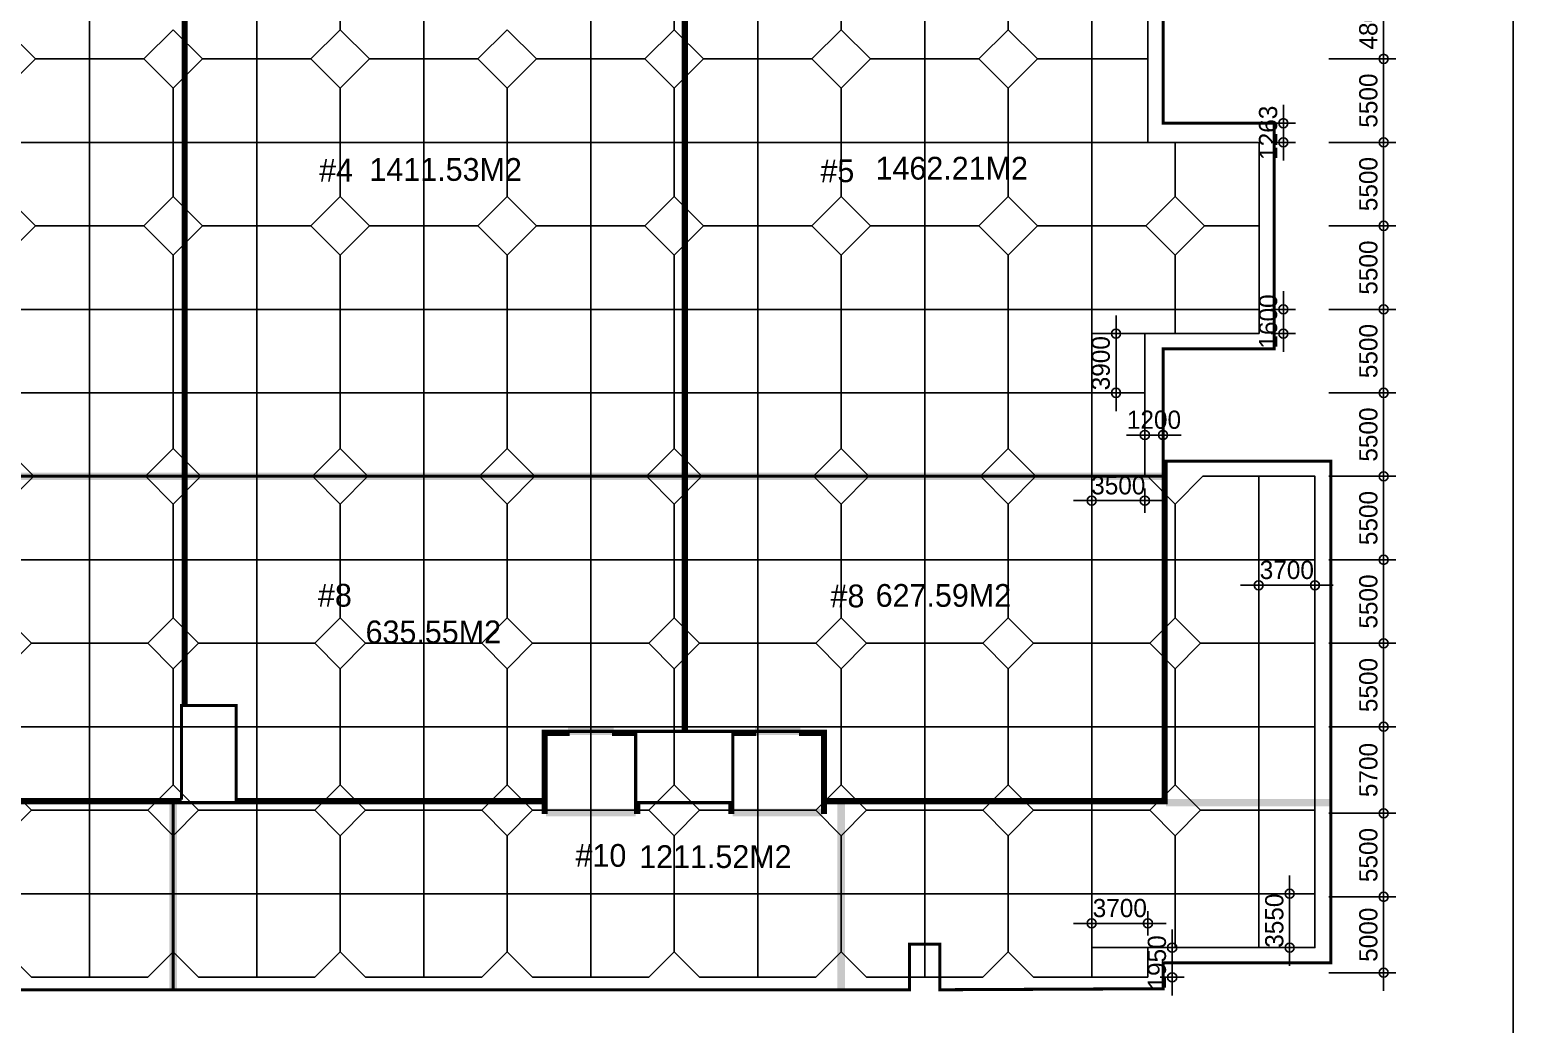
# Model space of a CAD drawing. Header units: millimetres. Extents: x -224470 to 893780, y -1288009 to 197746.
# Drawn here: x 194279 to 292000, y 80288 to 145815 of the extents above; entities that cross this region are included whole.
import ezdxf

# ---------------------------------------------------------------- set-up
doc = ezdxf.new("R2010")
doc.units = ezdxf.units.MM
doc.header["$LTSCALE"] = 1000
doc.header["$MEASUREMENT"] = 0
doc.header["$PDSIZE"] = -10
doc.layers.get('0').update_dxf_attribs({"linetype": 'CONTINUOUS'})
doc.layers.get('Defpoints').update_dxf_attribs({"color": 171, "linetype": 'CONTINUOUS'})
doc.layers.add('NDIM', color=7, linetype='CONTINUOUS')
doc.layers.add('SAW-CUT', color=6, linetype='CONTINUOUS')
doc.styles.add('CGS', font='cgse', dxfattribs={"bigfont": 'cgs'})
doc.styles.add('나눔바른고딕', font='')
doc.styles.get('나눔바른고딕').set_extended_font_data('나눔바른고딕')
doc.dimstyles.new('NDIM 1200', dxfattribs={"dimscale": 500, "dimtxt": 3, "dimasz": 1, "dimexe": 2, "dimexo": 2, "dimgap": 1, "dimtad": 1, "dimdec": 0, "dimdsep": 46, "dimtxsty": 'CGS', "dimblk": 'DOT0', "dimcen": 1, "dimdle": 8, "dimclrd": 2, "dimclre": 2, "dimclrt": 2, "dimadec": 0, "dimazin": 0, "dimtfac": 1, "dimtdec": 0, "dimtix": 1, "dimtmove": 2, "dimatfit": 3, "dimldrblk": 'DOT0', "dimfxl": 1, "dimtolj": 1, "dimtzin": 0, "dimlwd": -1, "dimlwe": -1, "dimarcsym": 0})

# ---------------------------------------------------------------- blocks, each defined once
blk = doc.blocks.new('DOT0')
blk.add_line((-3, 0), (3, 0))
at = {"color": 6}
blk.add_circle((0, 0), 0.75, dxfattribs=at)
blk = doc.blocks.new('*D6')
at = {"layer": 'Defpoints', "color": 0, "ltscale": 0.4, "transparency": 16777216}
for p in [(275255.0967994689, 127390.5286678083), (276855.0967994711, 127390.5286678083), (275255.0967994686, 125790.5286677984)]:
    blk.add_point(p, dxfattribs=at)
at = {"layer": 'NDIM', "ltscale": 0.4, "transparency": 16777216}
for p, q in [((276855.0967994711, 127790.5286678083), (276855.0967994711, 128190.5286678083)), ((276055.0967994689, 127390.5286678083), (277655.0967994711, 127390.5286678083)), ((276855.0967994711, 125790.5286677984), (276855.0967994711, 127390.5286678083)), ((276055.0967994686, 125790.5286677984), (277655.0967994711, 125790.5286677984)), ((276855.0967994711, 125390.5286677984), (276855.0967994711, 124990.5286677984))]:
    blk.add_line(p, q, dxfattribs=at)
at = {"layer": 'NDIM', "ltscale": 0.4, "transparency": 16777216, "xscale": 400, "yscale": 400, "zscale": 400}
for p, rotation in [((276855.0967994711, 127390.5286678083), 270), ((276855.0967994711, 125790.5286677984), 90)]:
    blk.add_blockref('DOT0', p, dxfattribs=dict(at, rotation=rotation))
at = {"layer": 'NDIM', "ltscale": 0.4, "transparency": 16777216, "insert": (275855.0967994711, 126590.5286678033), "char_height": 1200, "attachment_point": 5, "rotation": 90, "style": 'CGS'}
blk.add_mtext('\\A1;1600', dxfattribs=at)
blk = doc.blocks.new('*D7')
at = {"layer": 'Defpoints', "color": 0, "ltscale": 0.4, "transparency": 16777216}
for p in [(264230.0967994683, 125790.5286677984), (265830.0967994706, 125790.5286677984), (264230.096799468, 121890.5286678078)]:
    blk.add_point(p, dxfattribs=at)
at = {"layer": 'NDIM', "ltscale": 0.4, "transparency": 16777216}
for p, q in [((265830.0967994706, 126190.5286677984), (265830.0967994706, 126590.5286677984)), ((265030.0967994683, 125790.5286677984), (266630.0967994706, 125790.5286677984)), ((265830.0967994706, 121890.5286678078), (265830.0967994706, 125790.5286677984)), ((265030.096799468, 121890.5286678078), (266630.0967994706, 121890.5286678078)), ((265830.0967994706, 121490.5286678078), (265830.0967994706, 121090.5286678078))]:
    blk.add_line(p, q, dxfattribs=at)
at = {"layer": 'NDIM', "ltscale": 0.4, "transparency": 16777216, "xscale": 400, "yscale": 400, "zscale": 400}
for p, rotation in [((265830.0967994706, 125790.5286677984), 270), ((265830.0967994706, 121890.5286678078), 90)]:
    blk.add_blockref('DOT0', p, dxfattribs=dict(at, rotation=rotation))
at = {"layer": 'NDIM', "ltscale": 0.4, "transparency": 16777216, "insert": (264830.0967994705, 123840.528667803), "char_height": 1200, "attachment_point": 5, "rotation": 90, "style": 'CGS'}
blk.add_mtext('\\A1;3900', dxfattribs=at)
blk = doc.blocks.new('*D8')
at = {"layer": 'Defpoints', "color": 0, "ltscale": 0.4, "transparency": 16777216}
for p in [(275230.0967994659, 110815.5286678102), (278930.0967994663, 110815.52866781), (278930.0967994663, 109215.5286678103)]:
    blk.add_point(p, dxfattribs=at)
at = {"layer": 'NDIM', "ltscale": 0.4, "transparency": 16777216}
for p, q in [((275230.0967994659, 110015.5286678102), (275230.0967994659, 108415.5286678103)), ((278930.0967994663, 110015.52866781), (278930.0967994663, 108415.5286678103)), ((274830.0967994659, 109215.5286678103), (274430.0967994659, 109215.5286678103)), ((275230.0967994659, 109215.5286678103), (278930.0967994663, 109215.5286678103)), ((279330.0967994663, 109215.5286678103), (279730.0967994663, 109215.5286678103))]:
    blk.add_line(p, q, dxfattribs=at)
at = {"layer": 'NDIM', "ltscale": 0.4, "transparency": 16777216, "xscale": 400, "yscale": 400, "zscale": 400}
blk.add_blockref('DOT0', (275230.0967994659, 109215.5286678103), dxfattribs=at)
at = {"layer": 'NDIM', "ltscale": 0.4, "transparency": 16777216, "xscale": 400, "yscale": 400, "zscale": 400, "rotation": 180}
blk.add_blockref('DOT0', (278930.0967994663, 109215.5286678103), dxfattribs=at)
at = {"layer": 'NDIM', "ltscale": 0.4, "transparency": 16777216, "insert": (277080.0967994661, 110215.5286678103), "char_height": 1200, "attachment_point": 5, "style": 'CGS'}
blk.add_mtext('\\A1;3700', dxfattribs=at)
blk = doc.blocks.new('*D9')
at = {"layer": 'Defpoints', "color": 0, "ltscale": 0.4, "transparency": 16777216}
for p in [(275662.3771677192, 88890.5286677996), (275662.3771677193, 85340.52866779841), (277262.3771677216, 85340.52866779841)]:
    blk.add_point(p, dxfattribs=at)
at = {"layer": 'NDIM', "ltscale": 0.4, "transparency": 16777216}
for p, q in [((277262.3771677216, 89290.5286677996), (277262.3771677216, 89690.5286677996)), ((276462.3771677192, 88890.5286677996), (278062.3771677216, 88890.5286677996)), ((277262.3771677216, 88890.5286677996), (277262.3771677216, 85340.52866779841)), ((276462.3771677193, 85340.52866779841), (278062.3771677216, 85340.52866779841)), ((277262.3771677216, 84940.52866779841), (277262.3771677216, 84540.52866779841))]:
    blk.add_line(p, q, dxfattribs=at)
at = {"layer": 'NDIM', "ltscale": 0.4, "transparency": 16777216, "xscale": 400, "yscale": 400, "zscale": 400}
for p, rotation in [((277262.3771677216, 88890.5286677996), 270), ((277262.3771677216, 85340.52866779841), 90)]:
    blk.add_blockref('DOT0', p, dxfattribs=dict(at, rotation=rotation))
at = {"layer": 'NDIM', "ltscale": 0.4, "transparency": 16777216, "insert": (276262.3771677216, 87115.52866779892), "char_height": 1200, "attachment_point": 5, "rotation": 90, "style": 'CGS'}
blk.add_mtext('\\A1;3550', dxfattribs=at)
blk = doc.blocks.new('*D10')
at = {"layer": 'Defpoints', "color": 0, "ltscale": 0.4, "transparency": 16777216}
for p in [(264230.0967994658, 116390.5286677985), (267730.0967994659, 116390.5286677984), (267730.0967994659, 114790.5286677986)]:
    blk.add_point(p, dxfattribs=at)
at = {"layer": 'NDIM', "ltscale": 0.4, "transparency": 16777216}
for p, q in [((264230.0967994658, 115590.5286677985), (264230.0967994658, 113990.5286677986)), ((267730.0967994659, 115590.5286677984), (267730.0967994659, 113990.5286677986)), ((263830.0967994658, 114790.5286677986), (263430.0967994658, 114790.5286677986)), ((264230.0967994658, 114790.5286677986), (267730.0967994659, 114790.5286677986)), ((268130.0967994659, 114790.5286677986), (268530.0967994659, 114790.5286677986))]:
    blk.add_line(p, q, dxfattribs=at)
at = {"layer": 'NDIM', "ltscale": 0.4, "transparency": 16777216, "xscale": 400, "yscale": 400, "zscale": 400}
blk.add_blockref('DOT0', (264230.0967994658, 114790.5286677986), dxfattribs=at)
at = {"layer": 'NDIM', "ltscale": 0.4, "transparency": 16777216, "xscale": 400, "yscale": 400, "zscale": 400, "rotation": 180}
blk.add_blockref('DOT0', (267730.0967994659, 114790.5286677986), dxfattribs=at)
at = {"layer": 'NDIM', "ltscale": 0.4, "transparency": 16777216, "insert": (265980.0967994658, 115790.5286677986), "char_height": 1200, "attachment_point": 5, "style": 'CGS'}
blk.add_mtext('\\A1;3500', dxfattribs=at)
blk = doc.blocks.new('*D11')
at = {"layer": 'Defpoints', "color": 0, "ltscale": 0.4, "transparency": 16777216}
for p in [(267730.0967994658, 120710.2652628047), (268930.0967994663, 120710.2652628047), (268930.0967994663, 119110.2652628049)]:
    blk.add_point(p, dxfattribs=at)
at = {"layer": 'NDIM', "ltscale": 0.4, "transparency": 16777216}
for p, q in [((267730.0967994658, 119910.2652628047), (267730.0967994658, 118310.2652628049)), ((268930.0967994663, 119910.2652628047), (268930.0967994663, 118310.2652628049)), ((267330.0967994658, 119110.2652628049), (266930.0967994658, 119110.2652628049)), ((267730.0967994658, 119110.2652628049), (268930.0967994663, 119110.2652628049)), ((269330.0967994663, 119110.2652628049), (269730.0967994663, 119110.2652628049))]:
    blk.add_line(p, q, dxfattribs=at)
at = {"layer": 'NDIM', "ltscale": 0.4, "transparency": 16777216, "xscale": 400, "yscale": 400, "zscale": 400}
blk.add_blockref('DOT0', (267730.0967994658, 119110.2652628049), dxfattribs=at)
at = {"layer": 'NDIM', "ltscale": 0.4, "transparency": 16777216, "xscale": 400, "yscale": 400, "zscale": 400, "rotation": 180}
blk.add_blockref('DOT0', (268930.0967994663, 119110.2652628049), dxfattribs=at)
at = {"layer": 'NDIM', "ltscale": 0.4, "transparency": 16777216, "insert": (268330.0967994661, 120110.2652628049), "char_height": 1200, "attachment_point": 5, "style": 'CGS'}
blk.add_mtext('\\A1;1200', dxfattribs=at)
blk = doc.blocks.new('*D12')
at = {"layer": 'Defpoints', "color": 0, "ltscale": 0.4, "transparency": 16777216}
for p in [(267930.0967994664, 85340.5286677984), (267930.0967994664, 83390.52866779853), (269530.0967994687, 83390.52866779853)]:
    blk.add_point(p, dxfattribs=at)
at = {"layer": 'NDIM', "ltscale": 0.4, "transparency": 16777216}
for p, q in [((269530.0967994687, 85740.5286677984), (269530.0967994687, 86140.5286677984)), ((268730.0967994664, 85340.5286677984), (270330.0967994687, 85340.5286677984)), ((269530.0967994687, 85340.5286677984), (269530.0967994687, 83390.52866779853)), ((268730.0967994664, 83390.52866779853), (270330.0967994687, 83390.52866779853)), ((269530.0967994687, 82990.52866779853), (269530.0967994687, 82590.52866779853))]:
    blk.add_line(p, q, dxfattribs=at)
at = {"layer": 'NDIM', "ltscale": 0.4, "transparency": 16777216, "xscale": 400, "yscale": 400, "zscale": 400}
for p, rotation in [((269530.0967994687, 85340.5286677984), 270), ((269530.0967994687, 83390.52866779853), 90)]:
    blk.add_blockref('DOT0', p, dxfattribs=dict(at, rotation=rotation))
at = {"layer": 'NDIM', "ltscale": 0.4, "transparency": 16777216, "insert": (268530.0967994687, 84365.52866779837), "char_height": 1200, "attachment_point": 5, "rotation": 90, "style": 'CGS'}
blk.add_mtext('\\A1;1950', dxfattribs=at)
blk = doc.blocks.new('*D13')
at = {"layer": 'Defpoints', "color": 0, "ltscale": 0.4, "transparency": 16777216}
for p in [(267930.0967994663, 86940.52866779815), (264230.0967994663, 85340.52866779832), (267930.0967994663, 85340.52866779838)]:
    blk.add_point(p, dxfattribs=at)
at = {"layer": 'NDIM', "ltscale": 0.4, "transparency": 16777216}
for p, q in [((264230.0967994663, 86140.52866779832), (264230.0967994663, 87740.52866779815)), ((267930.0967994663, 86140.52866779838), (267930.0967994663, 87740.52866779815)), ((263830.0967994663, 86940.52866779815), (263430.0967994663, 86940.52866779815)), ((264230.0967994663, 86940.52866779815), (267930.0967994663, 86940.52866779815)), ((268330.0967994663, 86940.52866779815), (268730.0967994663, 86940.52866779815))]:
    blk.add_line(p, q, dxfattribs=at)
at = {"layer": 'NDIM', "ltscale": 0.4, "transparency": 16777216, "xscale": 400, "yscale": 400, "zscale": 400}
blk.add_blockref('DOT0', (264230.0967994663, 86940.52866779815), dxfattribs=at)
at = {"layer": 'NDIM', "ltscale": 0.4, "transparency": 16777216, "xscale": 400, "yscale": 400, "zscale": 400, "rotation": 180}
blk.add_blockref('DOT0', (267930.0967994663, 86940.52866779815), dxfattribs=at)
at = {"layer": 'NDIM', "ltscale": 0.4, "transparency": 16777216, "insert": (266080.0967994663, 87940.52866779815), "char_height": 1200, "attachment_point": 5, "style": 'CGS'}
blk.add_mtext('\\A1;3700', dxfattribs=at)
blk = doc.blocks.new('*D310')
at = {"layer": 'Defpoints', "color": 0, "ltscale": 0.4, "transparency": 16777216}
for p in [(279055.0967994665, 148690.5286677986), (283455.0967994689, 148690.5286677986), (279055.0967994664, 143890.5286677985)]:
    blk.add_point(p, dxfattribs=at)
at = {"layer": 'NDIM', "ltscale": 0.4, "transparency": 16777216}
for p, q in [((279855.0967994665, 148690.5286677986), (284255.0967994689, 148690.5286677986)), ((283455.0967994689, 144290.5286677985), (283455.0967994689, 148290.5286677986)), ((279855.0967994664, 143890.5286677985), (284255.0967994689, 143890.5286677985))]:
    blk.add_line(p, q, dxfattribs=at)
at = {"layer": 'NDIM', "ltscale": 0.4, "transparency": 16777216, "xscale": 400, "yscale": 400, "zscale": 400}
for p, rotation in [((283455.0967994689, 148690.5286677986), 90), ((283455.0967994689, 143890.5286677985), 270)]:
    blk.add_blockref('DOT0', p, dxfattribs=dict(at, rotation=rotation))
at = {"layer": 'NDIM', "ltscale": 0.4, "transparency": 16777216, "insert": (282455.0967994689, 146290.5286677984), "char_height": 1200, "attachment_point": 5, "rotation": 90, "style": 'CGS'}
blk.add_mtext('\\A1;4800', dxfattribs=at)
blk = doc.blocks.new('*D311')
at = {"layer": 'Defpoints', "color": 0, "ltscale": 0.4, "transparency": 16777216}
for p in [(279055.0967994665, 143890.5286677985), (283455.0967994689, 143890.5286677985), (279055.0967994664, 138390.5286677986)]:
    blk.add_point(p, dxfattribs=at)
at = {"layer": 'NDIM', "ltscale": 0.4, "transparency": 16777216}
for p, q in [((279855.0967994665, 143890.5286677985), (284255.0967994689, 143890.5286677985)), ((283455.0967994689, 138790.5286677986), (283455.0967994689, 143490.5286677985)), ((279855.0967994664, 138390.5286677986), (284255.0967994689, 138390.5286677986))]:
    blk.add_line(p, q, dxfattribs=at)
at = {"layer": 'NDIM', "ltscale": 0.4, "transparency": 16777216, "xscale": 400, "yscale": 400, "zscale": 400}
for p, rotation in [((283455.0967994689, 143890.5286677985), 90), ((283455.0967994689, 138390.5286677986), 270)]:
    blk.add_blockref('DOT0', p, dxfattribs=dict(at, rotation=rotation))
at = {"layer": 'NDIM', "ltscale": 0.4, "transparency": 16777216, "insert": (282455.0967994689, 141140.5286677984), "char_height": 1200, "attachment_point": 5, "rotation": 90, "style": 'CGS'}
blk.add_mtext('\\A1;5500', dxfattribs=at)
blk = doc.blocks.new('*D312')
at = {"layer": 'Defpoints', "color": 0, "ltscale": 0.4, "transparency": 16777216}
for p in [(279055.0967994665, 138390.5286677986), (283455.0967994689, 138390.5286677986), (279055.0967994664, 132890.5286677965)]:
    blk.add_point(p, dxfattribs=at)
at = {"layer": 'NDIM', "ltscale": 0.4, "transparency": 16777216}
for p, q in [((279855.0967994665, 138390.5286677986), (284255.0967994689, 138390.5286677986)), ((283455.0967994689, 133290.5286677965), (283455.0967994689, 137990.5286677986)), ((279855.0967994664, 132890.5286677965), (284255.0967994689, 132890.5286677965))]:
    blk.add_line(p, q, dxfattribs=at)
at = {"layer": 'NDIM', "ltscale": 0.4, "transparency": 16777216, "xscale": 400, "yscale": 400, "zscale": 400}
for p, rotation in [((283455.0967994689, 138390.5286677986), 90), ((283455.0967994689, 132890.5286677965), 270)]:
    blk.add_blockref('DOT0', p, dxfattribs=dict(at, rotation=rotation))
at = {"layer": 'NDIM', "ltscale": 0.4, "transparency": 16777216, "insert": (282455.0967994689, 135640.5286677974), "char_height": 1200, "attachment_point": 5, "rotation": 90, "style": 'CGS'}
blk.add_mtext('\\A1;5500', dxfattribs=at)
blk = doc.blocks.new('*D313')
at = {"layer": 'Defpoints', "color": 0, "ltscale": 0.4, "transparency": 16777216}
for p in [(279055.0967994665, 132890.5286677965), (283455.0967994689, 132890.5286677965), (279055.0967994664, 127390.5286677965)]:
    blk.add_point(p, dxfattribs=at)
at = {"layer": 'NDIM', "ltscale": 0.4, "transparency": 16777216}
for p, q in [((279855.0967994665, 132890.5286677965), (284255.0967994689, 132890.5286677965)), ((283455.0967994689, 127790.5286677965), (283455.0967994689, 132490.5286677965)), ((279855.0967994664, 127390.5286677965), (284255.0967994689, 127390.5286677965))]:
    blk.add_line(p, q, dxfattribs=at)
at = {"layer": 'NDIM', "ltscale": 0.4, "transparency": 16777216, "xscale": 400, "yscale": 400, "zscale": 400}
for p, rotation in [((283455.0967994689, 132890.5286677965), 90), ((283455.0967994689, 127390.5286677965), 270)]:
    blk.add_blockref('DOT0', p, dxfattribs=dict(at, rotation=rotation))
at = {"layer": 'NDIM', "ltscale": 0.4, "transparency": 16777216, "insert": (282455.0967994689, 130140.5286677964), "char_height": 1200, "attachment_point": 5, "rotation": 90, "style": 'CGS'}
blk.add_mtext('\\A1;5500', dxfattribs=at)
blk = doc.blocks.new('*D314')
at = {"layer": 'Defpoints', "color": 0, "ltscale": 0.4, "transparency": 16777216}
for p in [(279055.0967994665, 127390.5286677965), (283455.0967994689, 127390.5286677965), (279055.0967994664, 121890.5286677965)]:
    blk.add_point(p, dxfattribs=at)
at = {"layer": 'NDIM', "ltscale": 0.4, "transparency": 16777216}
for p, q in [((279855.0967994665, 127390.5286677965), (284255.0967994689, 127390.5286677965)), ((283455.0967994689, 122290.5286677965), (283455.0967994689, 126990.5286677965)), ((279855.0967994664, 121890.5286677965), (284255.0967994689, 121890.5286677965))]:
    blk.add_line(p, q, dxfattribs=at)
at = {"layer": 'NDIM', "ltscale": 0.4, "transparency": 16777216, "xscale": 400, "yscale": 400, "zscale": 400}
for p, rotation in [((283455.0967994689, 127390.5286677965), 90), ((283455.0967994689, 121890.5286677965), 270)]:
    blk.add_blockref('DOT0', p, dxfattribs=dict(at, rotation=rotation))
at = {"layer": 'NDIM', "ltscale": 0.4, "transparency": 16777216, "insert": (282455.0967994688, 124640.5286677964), "char_height": 1200, "attachment_point": 5, "rotation": 90, "style": 'CGS'}
blk.add_mtext('\\A1;5500', dxfattribs=at)
blk = doc.blocks.new('*D315')
at = {"layer": 'Defpoints', "color": 0, "ltscale": 0.4, "transparency": 16777216}
for p in [(279055.0967994665, 121890.5286677965), (283455.0967994689, 121890.5286677965), (279055.0967994664, 116390.5286677965)]:
    blk.add_point(p, dxfattribs=at)
at = {"layer": 'NDIM', "ltscale": 0.4, "transparency": 16777216}
for p, q in [((279855.0967994665, 121890.5286677965), (284255.0967994689, 121890.5286677965)), ((283455.0967994689, 116790.5286677965), (283455.0967994689, 121490.5286677965)), ((279855.0967994664, 116390.5286677965), (284255.0967994689, 116390.5286677965))]:
    blk.add_line(p, q, dxfattribs=at)
at = {"layer": 'NDIM', "ltscale": 0.4, "transparency": 16777216, "xscale": 400, "yscale": 400, "zscale": 400}
for p, rotation in [((283455.0967994689, 121890.5286677965), 90), ((283455.0967994689, 116390.5286677965), 270)]:
    blk.add_blockref('DOT0', p, dxfattribs=dict(at, rotation=rotation))
at = {"layer": 'NDIM', "ltscale": 0.4, "transparency": 16777216, "insert": (282455.0967994688, 119140.5286677964), "char_height": 1200, "attachment_point": 5, "rotation": 90, "style": 'CGS'}
blk.add_mtext('\\A1;5500', dxfattribs=at)
blk = doc.blocks.new('*D316')
at = {"layer": 'Defpoints', "color": 0, "ltscale": 0.4, "transparency": 16777216}
for p in [(279055.0967994665, 116390.5286677965), (283455.0967994689, 116390.5286677965), (279055.0967994664, 110890.5286677965)]:
    blk.add_point(p, dxfattribs=at)
at = {"layer": 'NDIM', "ltscale": 0.4, "transparency": 16777216}
for p, q in [((279855.0967994665, 116390.5286677965), (284255.0967994689, 116390.5286677965)), ((283455.0967994689, 111290.5286677965), (283455.0967994689, 115990.5286677965)), ((279855.0967994664, 110890.5286677965), (284255.0967994689, 110890.5286677965))]:
    blk.add_line(p, q, dxfattribs=at)
at = {"layer": 'NDIM', "ltscale": 0.4, "transparency": 16777216, "xscale": 400, "yscale": 400, "zscale": 400}
for p, rotation in [((283455.0967994689, 116390.5286677965), 90), ((283455.0967994689, 110890.5286677965), 270)]:
    blk.add_blockref('DOT0', p, dxfattribs=dict(at, rotation=rotation))
at = {"layer": 'NDIM', "ltscale": 0.4, "transparency": 16777216, "insert": (282455.0967994688, 113640.5286677964), "char_height": 1200, "attachment_point": 5, "rotation": 90, "style": 'CGS'}
blk.add_mtext('\\A1;5500', dxfattribs=at)
blk = doc.blocks.new('*D317')
at = {"layer": 'Defpoints', "color": 0, "ltscale": 0.4, "transparency": 16777216}
for p in [(279055.0967994665, 110890.5286677965), (283455.0967994689, 110890.5286677965), (279055.0967994664, 105390.5286677965)]:
    blk.add_point(p, dxfattribs=at)
at = {"layer": 'NDIM', "ltscale": 0.4, "transparency": 16777216}
for p, q in [((279855.0967994665, 110890.5286677965), (284255.0967994689, 110890.5286677965)), ((283455.0967994689, 105790.5286677965), (283455.0967994689, 110490.5286677965)), ((279855.0967994664, 105390.5286677965), (284255.0967994689, 105390.5286677965))]:
    blk.add_line(p, q, dxfattribs=at)
at = {"layer": 'NDIM', "ltscale": 0.4, "transparency": 16777216, "xscale": 400, "yscale": 400, "zscale": 400}
for p, rotation in [((283455.0967994689, 110890.5286677965), 90), ((283455.0967994689, 105390.5286677965), 270)]:
    blk.add_blockref('DOT0', p, dxfattribs=dict(at, rotation=rotation))
at = {"layer": 'NDIM', "ltscale": 0.4, "transparency": 16777216, "insert": (282455.0967994688, 108140.5286677964), "char_height": 1200, "attachment_point": 5, "rotation": 90, "style": 'CGS'}
blk.add_mtext('\\A1;5500', dxfattribs=at)
blk = doc.blocks.new('*D318')
at = {"layer": 'Defpoints', "color": 0, "ltscale": 0.4, "transparency": 16777216}
for p in [(279055.0967994665, 105390.5286677965), (283455.0967994689, 105390.5286677965), (279055.0967994664, 99890.52866779646)]:
    blk.add_point(p, dxfattribs=at)
at = {"layer": 'NDIM', "ltscale": 0.4, "transparency": 16777216}
for p, q in [((279855.0967994665, 105390.5286677965), (284255.0967994689, 105390.5286677965)), ((283455.0967994689, 100290.5286677965), (283455.0967994689, 104990.5286677965)), ((279855.0967994664, 99890.52866779646), (284255.0967994689, 99890.52866779646))]:
    blk.add_line(p, q, dxfattribs=at)
at = {"layer": 'NDIM', "ltscale": 0.4, "transparency": 16777216, "xscale": 400, "yscale": 400, "zscale": 400}
for p, rotation in [((283455.0967994689, 105390.5286677965), 90), ((283455.0967994689, 99890.52866779646), 270)]:
    blk.add_blockref('DOT0', p, dxfattribs=dict(at, rotation=rotation))
at = {"layer": 'NDIM', "ltscale": 0.4, "transparency": 16777216, "insert": (282455.0967994688, 102640.5286677964), "char_height": 1200, "attachment_point": 5, "rotation": 90, "style": 'CGS'}
blk.add_mtext('\\A1;5500', dxfattribs=at)
blk = doc.blocks.new('*D319')
at = {"layer": 'Defpoints', "color": 0, "ltscale": 0.4, "transparency": 16777216}
for p in [(279055.0967994665, 99890.52866779646), (283455.0967994689, 99890.52866779646), (279055.0967994664, 94190.52866779667)]:
    blk.add_point(p, dxfattribs=at)
at = {"layer": 'NDIM', "ltscale": 0.4, "transparency": 16777216}
for p, q in [((279855.0967994665, 99890.52866779646), (284255.0967994689, 99890.52866779646)), ((283455.0967994689, 94590.52866779667), (283455.0967994689, 99490.52866779646)), ((279855.0967994664, 94190.52866779667), (284255.0967994689, 94190.52866779667))]:
    blk.add_line(p, q, dxfattribs=at)
at = {"layer": 'NDIM', "ltscale": 0.4, "transparency": 16777216, "xscale": 400, "yscale": 400, "zscale": 400}
for p, rotation in [((283455.0967994689, 99890.52866779646), 90), ((283455.0967994689, 94190.52866779667), 270)]:
    blk.add_blockref('DOT0', p, dxfattribs=dict(at, rotation=rotation))
at = {"layer": 'NDIM', "ltscale": 0.4, "transparency": 16777216, "insert": (282455.0967994688, 97040.52866779648), "char_height": 1200, "attachment_point": 5, "rotation": 90, "style": 'CGS'}
blk.add_mtext('\\A1;5700', dxfattribs=at)
blk = doc.blocks.new('*D320')
at = {"layer": 'Defpoints', "color": 0, "ltscale": 0.4, "transparency": 16777216}
for p in [(279055.0967994665, 94190.52866779667), (283455.0967994689, 94190.52866779667), (279055.0967994664, 88690.52866779667)]:
    blk.add_point(p, dxfattribs=at)
at = {"layer": 'NDIM', "ltscale": 0.4, "transparency": 16777216}
for p, q in [((279855.0967994665, 94190.52866779667), (284255.0967994689, 94190.52866779667)), ((283455.0967994689, 89090.52866779667), (283455.0967994689, 93790.52866779667)), ((279855.0967994664, 88690.52866779667), (284255.0967994689, 88690.52866779667))]:
    blk.add_line(p, q, dxfattribs=at)
at = {"layer": 'NDIM', "ltscale": 0.4, "transparency": 16777216, "xscale": 400, "yscale": 400, "zscale": 400}
for p, rotation in [((283455.0967994689, 94190.52866779667), 90), ((283455.0967994689, 88690.52866779667), 270)]:
    blk.add_blockref('DOT0', p, dxfattribs=dict(at, rotation=rotation))
at = {"layer": 'NDIM', "ltscale": 0.4, "transparency": 16777216, "insert": (282455.0967994688, 91440.52866779658), "char_height": 1200, "attachment_point": 5, "rotation": 90, "style": 'CGS'}
blk.add_mtext('\\A1;5500', dxfattribs=at)
blk = doc.blocks.new('*D321')
at = {"layer": 'Defpoints', "color": 0, "ltscale": 0.4, "transparency": 16777216}
for p in [(279055.0967994665, 88690.52866779667), (283455.0967994689, 88690.52866779667), (279055.0967994664, 83690.5286677962)]:
    blk.add_point(p, dxfattribs=at)
at = {"layer": 'NDIM', "ltscale": 0.4, "transparency": 16777216}
for p, q in [((279855.0967994665, 88690.52866779667), (284255.0967994689, 88690.52866779667)), ((283455.0967994689, 84090.5286677962), (283455.0967994689, 88290.52866779667)), ((279855.0967994664, 83690.5286677962), (284255.0967994689, 83690.5286677962))]:
    blk.add_line(p, q, dxfattribs=at)
at = {"layer": 'NDIM', "ltscale": 0.4, "transparency": 16777216, "xscale": 400, "yscale": 400, "zscale": 400}
for p, rotation in [((283455.0967994689, 88690.52866779667), 90), ((283455.0967994689, 83690.5286677962), 270)]:
    blk.add_blockref('DOT0', p, dxfattribs=dict(at, rotation=rotation))
at = {"layer": 'NDIM', "ltscale": 0.4, "transparency": 16777216, "insert": (282455.0967994688, 86190.52866779634), "char_height": 1200, "attachment_point": 5, "rotation": 90, "style": 'CGS'}
blk.add_mtext('\\A1;5000', dxfattribs=at)
blk = doc.blocks.new('*D323')
at = {"layer": 'Defpoints', "color": 0, "ltscale": 0.4, "transparency": 16777216}
for p in [(275255.0967994688, 139653.0286677989), (276855.0967994711, 139653.0286677989), (275255.0967994686, 138390.5286677986)]:
    blk.add_point(p, dxfattribs=at)
at = {"layer": 'NDIM', "ltscale": 0.4, "transparency": 16777216}
for p, q in [((276855.0967994711, 140053.0286677989), (276855.0967994711, 140453.0286677989)), ((276055.0967994688, 139653.0286677989), (277655.0967994711, 139653.0286677989)), ((276855.0967994711, 138390.5286677986), (276855.0967994711, 139653.0286677989)), ((276055.0967994686, 138390.5286677986), (277655.0967994711, 138390.5286677986)), ((276855.0967994711, 137990.5286677986), (276855.0967994711, 137590.5286677986))]:
    blk.add_line(p, q, dxfattribs=at)
at = {"layer": 'NDIM', "ltscale": 0.4, "transparency": 16777216, "xscale": 400, "yscale": 400, "zscale": 400}
for p, rotation in [((276855.0967994711, 139653.0286677989), 270), ((276855.0967994711, 138390.5286677986), 90)]:
    blk.add_blockref('DOT0', p, dxfattribs=dict(at, rotation=rotation))
at = {"layer": 'NDIM', "ltscale": 0.4, "transparency": 16777216, "insert": (275855.0967994711, 139021.7786677986), "char_height": 1200, "attachment_point": 5, "rotation": 90, "style": 'CGS'}
blk.add_mtext('\\A1;1263', dxfattribs=at)

msp = doc.modelspace()

# ---------------------------------------------------------------- linework, layer by layer
at = {"color": 3, "ltscale": 10000, "const_width": 200}
for points in [[(171530.096799463, 159490.5286677983), (171530.096799463, 116390.5286677985), (204380.096799463, 116390.5286677986), (204380.096799463, 159490.5286677983), (171530.096799463, 159490.5286677983)], [(204580.096799463, 159490.5286677983), (204580.096799463, 116390.5286677986), (237330.096799463, 116390.5286677986), (237330.096799464, 159490.5286677983), (204580.096799464, 159490.5286677983)], [(237530.096799464, 159490.5286677983), (237530.096799463, 116390.5286677986), (268930.096799463, 116390.5286677985), (268930.096799463, 124790.5286677983), (276255.096799463, 124790.5286677983), (276255.096799463, 139653.0286677989), (268930.096799463, 139653.0286677987), (268930.096799463, 159490.5286677983), (237530.096799464, 159490.5286677983)], [(269130.096799463, 117390.5286677983), (269130.096799463, 94890.52866779827), (246692.596799463, 94890.52866779268), (246692.596799463, 94240.5286676716), (246492.596799463, 94240.5286676716), (246492.5967994556, 99390.52866780851), (245042.5967994705, 99390.52866780851), (245042.5967994705, 99590.52866780851), (242042.5967994407, 99590.52866780851), (242042.5967994407, 99390.52866780851), (240592.5967994556, 99390.52866780851), (240592.596799463, 94233.88021004573), (240392.596799463, 94233.88021004573), (240392.596799463, 94890.52866779827), (234392.5967994705, 94890.52866779827), (234392.5967994705, 94233.88021004573), (234192.5967994705, 94233.88021004573), (234192.5967994779, 99390.52866780851), (232742.5967994928, 99390.52866780851), (232742.5967994928, 99590.52866780851), (229742.596799463, 99590.52866780851), (229742.596799463, 99390.52866780851), (228292.5967994779, 99390.52866780851), (228292.5967994705, 94240.5286676716), (228092.5967994705, 94240.5286676716), (228092.5967994705, 94890.52866779268), (203730.0967994663, 94890.52741049882), (203730.0967994663, 82565.52866768697), (252230.0967993736, 82565.52866772411), (252230.0967993736, 85565.52866772411), (254230.0967993736, 85565.52866772411), (254230.0967993736, 82565.52866772412), (268930.0967994705, 82640.52866779268), (268930.096799463, 84340.52866779827), (279980.0968348756, 84340.52866779827), (279980.0968348756, 117390.5286677983), (269130.096799463, 117390.5286677983)], [(204280.096799463, 95090.52866779873), (204280.096799463, 101290.5286677978), (204380.096799463, 101290.5286677978), (204380.096799463, 116390.5286677986), (171530.096799463, 116390.5286677985), (171530.096799463, 95090.52741049882), (184080.096799463, 95090.52741049882), (184080.0967994705, 99590.52741050906), (190380.0967994705, 99590.52741050906), (190380.096799463, 95090.52741049882), (204280.096799463, 95090.52741049882)], [(228092.5967994779, 99590.52866780851), (228092.5967994705, 95090.52866779361), (207880.0967993885, 95090.52866779827), (207880.0967993885, 101290.5286677978), (204580.096799463, 101290.5286677973), (204580.096799463, 116390.5286677986), (237330.096799463, 116390.5286677986), (237330.096799463, 99590.52866780851), (228092.5967994779, 99590.52866780851)], [(105530.096799463, 82565.52866779873), (203730.0967994663, 82565.52866768697), (203730.0967994663, 94890.52741049882), (190380.096799463, 94890.52741049882)]]:
    msp.add_lwpolyline(points, dxfattribs=at)
at = {"color": 1, "ltscale": 10000, "const_width": 500}
for points in [[(171530.096799463, 116390.5286677985), (204380.096799463, 116390.5286677986)], [(204580.096799463, 116390.5286677986), (237330.096799463, 116390.5286677986)], [(237530.096799463, 116390.5286677986), (268930.096799463, 116390.5286677985)], [(229742.596799463, 99590.52866780851), (232742.5967994928, 99590.52866780851)], [(242042.5967994407, 99590.52866780851), (245042.5967994705, 99590.52866780851)], [(203730.0967994663, 94890.52741049882), (203730.0967994663, 82565.52866768697)], [(247730.0967994663, 94890.52866779291), (247730.0967994663, 82565.52866779873)], [(269130.096799463, 94890.52866779827), (279980.0968348756, 94890.52866779828)], [(228292.5967994705, 94240.5286676716), (234192.5967994705, 94240.52866767254)], [(240592.596799463, 94240.52866767254), (246492.596799463, 94240.5286676716)]]:
    msp.add_lwpolyline(points, dxfattribs=at)
at = {"color": 3, "ltscale": 10000, "const_width": 200}
msp.add_lwpolyline([(268930.096799463, 95090.52866779827), (268930.096799463, 116390.5286677985), (237530.096799463, 116390.5286677986), (237530.0967994631, 99590.52866780852), (242042.5967994407, 99590.52866780851), (246692.5967994556, 99590.52866780851), (246692.596799463, 95090.52866779361)], close=True, dxfattribs=at)
at = {"layer": 'Defpoints', "ltscale": 10000}
msp.add_lwpolyline([(292000.0000000033, 36778.08896547835), (8000.00000000326, 36778.08896547835), (8000.00000000326, 197745.9428269165), (292000.0000000033, 197745.9428269165)], close=True, dxfattribs=at)
at = {"layer": 'SAW-CUT', "ltscale": 10000}
for p, q in [((198230.0967994652, 158490.5286677983), (198230.0967994663, 83390.52866779856)), ((209230.0967994652, 158490.5286677983), (209230.0967994663, 83390.52866779856)), ((214730.0967994663, 158490.5286677983), (214730.0967994663, 145814.7927365104)), ((220230.0967994652, 158490.5286677983), (220230.0967994663, 83390.52866779856)), ((231230.0967994652, 158490.5286677983), (231230.0967994663, 83390.52866779856)), ((236730.0967994663, 158490.5286677983), (236730.0967994663, 145814.7927365104)), ((242230.0967994652, 158490.5286677983), (242230.0967994663, 83390.52866779856)), ((247730.0967994663, 158490.5286677983), (247730.0967994663, 145814.7927365104)), ((253230.0967994652, 158490.5286677983), (253230.0967994663, 83390.52866779856)), ((258730.0967994663, 158490.5286677983), (258730.0967994663, 145814.7927365104)), ((264230.0967994652, 158490.5286677983), (264230.0967994663, 83390.52866779856)), ((267930.0967994663, 138390.5286677985), (267930.0967994663, 158490.5286677983)), ((201805.8327307544, 143890.5286677985), (194654.3608681782, 143890.5286677985)), ((212805.8327307544, 143890.5286677985), (205654.3608681782, 143890.5286677985)), ((223805.8327307544, 143890.5286677985), (216654.3608681782, 143890.5286677985)), ((234805.8327307544, 143890.5286677985), (227654.3608681782, 143890.5286677985)), ((245805.8327307544, 143890.5286677985), (238654.3608681782, 143890.5286677985)), ((256805.8327307544, 143890.5286677985), (249654.3608681782, 143890.5286677985)), ((267930.0967994663, 143890.5286677985), (260654.3608681782, 143890.5286677985)), ((203730.0967994663, 141966.2645990865), (203730.0967994663, 134814.7927365105)), ((214730.0967994663, 141966.2645990865), (214730.0967994663, 134814.7927365104)), ((225730.0967994663, 141966.2645990865), (225730.0967994663, 134814.7927365105)), ((236730.0967994663, 141966.2645990865), (236730.0967994663, 134814.7927365104)), ((247730.0967994663, 141966.2645990866), (247730.0967994663, 134814.7927365104)), ((258730.0967994663, 141966.2645990865), (258730.0967994663, 134814.7927365104)), ((106530.0967994663, 138390.5286677985), (269730.0967994662, 138390.5286677985)), ((275255.0967994663, 138390.5286677985), (267930.0967994663, 138390.5286677985)), ((269730.0967994663, 138390.5286677985), (269730.0967994663, 134814.7927365104)), ((275255.0967994663, 125790.5286677984), (275255.0967994663, 138390.5286677985)), ((201805.8327307544, 132890.5286677985), (194654.3608681782, 132890.5286677985)), ((212805.8327307544, 132890.5286677985), (205654.3608681782, 132890.5286677985)), ((223805.8327307544, 132890.5286677985), (216654.3608681782, 132890.5286677985)), ((234805.8327307544, 132890.5286677985), (227654.3608681782, 132890.5286677985)), ((245805.8327307544, 132890.5286677985), (238654.3608681782, 132890.5286677985)), ((256805.8327307544, 132890.5286677985), (249654.3608681782, 132890.5286677985)), ((267805.8327307544, 132890.5286677985), (260654.3608681782, 132890.5286677985)), ((271654.3608681782, 132890.5286677985), (275255.0967994663, 132890.5286677985)), ((203730.0967994663, 130966.2645990865), (203730.0967994663, 118214.7927365105)), ((214730.0967994663, 130966.2645990866), (214730.0967994663, 118214.7927365105)), ((225730.0967994663, 130966.2645990865), (225730.0967994663, 118214.7927365105)), ((236730.0967994663, 130966.2645990866), (236730.0967994663, 118214.7927365105)), ((247730.0967994663, 130966.2645990866), (247730.0967994663, 118214.7927365105)), ((258730.0967994663, 130966.2645990866), (258730.0967994663, 118214.7927365105)), ((269730.0967994663, 130966.2645990866), (269730.0967994663, 125790.5286677984)), ((275255.0967994663, 127390.5286678082), (106530.0967994663, 127390.5286677982)), ((267905.8327307543, 125790.5286677984), (264230.0967994657, 125790.5286677984)), ((267730.0967994657, 125790.5286677984), (267730.0967994658, 116390.5286677986)), ((267905.8327307543, 125790.5286677984), (275255.0967994663, 125790.5286677984)), ((267730.0967994658, 121890.5286678078), (106530.0967994663, 121890.5286677982)), ((201905.8327307543, 116390.5286677986), (194554.3608681783, 116390.5286677986)), ((212905.8327307543, 116390.5286677986), (205554.3608681783, 116390.5286677986)), ((223905.8327307543, 116390.5286677986), (216554.3608681783, 116390.5286677986)), ((234905.8327307543, 116390.5286677986), (227554.3608681783, 116390.5286677986)), ((245905.8327307543, 116390.5286677986), (238554.3608681783, 116390.5286677986)), ((256905.8327307543, 116390.5286677986), (249554.3608681783, 116390.5286677986)), ((267905.8327307543, 116390.5286677986), (260554.3608681783, 116390.5286677986)), ((275230.0967994658, 116390.5286677986), (275230.0967994663, 85340.52866779838)), ((203730.0967994663, 114566.2645990866), (203730.0967994663, 107064.7927365105)), ((214730.0967994663, 114566.2645990866), (214730.0967994663, 107064.7927365105)), ((225730.0967994663, 114566.2645990866), (225730.0967994663, 107064.7927365105)), ((236730.0967994663, 114566.2645990866), (236730.0967994663, 107064.7927365105)), ((247730.0967994663, 114566.2645990866), (247730.0967994663, 107064.7927365105)), ((258730.0967994663, 114566.2645990866), (258730.0967994663, 107064.7927365105)), ((269730.0967994663, 114566.2645990866), (269730.0967994663, 107064.7927365105)), ((106530.0967994663, 110890.5286677874), (278930.0967994663, 110890.5286677996)), ((202055.8327307543, 105390.5286677986), (194404.3608681783, 105390.5286677986)), ((213055.8327307543, 105390.5286677986), (205404.3608681783, 105390.5286677986)), ((224055.8327307543, 105390.5286677986), (216404.3608681783, 105390.5286677986)), ((235055.8327307543, 105390.5286677986), (227404.3608681783, 105390.5286677986)), ((246055.8327307543, 105390.5286677986), (238404.3608681783, 105390.5286677986)), ((257055.8327307543, 105390.5286677986), (249404.3608681783, 105390.5286677986)), ((268055.8327307543, 105390.5286677986), (260404.3608681783, 105390.5286677986)), ((278930.0967994663, 105390.5286677986), (271404.3608681783, 105390.5286677986)), ((203730.0967994663, 103716.2645990866), (203730.0967994663, 96064.79273651054)), ((214730.0967994663, 103716.2645990866), (214730.0967994663, 96064.79273651054)), ((225730.0967994663, 103716.2645990866), (225730.0967994663, 96064.79273651054)), ((236730.0967994663, 103716.2645990866), (236730.0967994663, 96064.79273651054)), ((247730.0967994663, 103716.2645990866), (247730.0967994663, 96064.79273651054)), ((258730.0967994663, 103716.2645990866), (258730.0967994663, 96064.79273651054)), ((269730.0967994663, 103716.2645990866), (269730.0967994663, 96064.79273651054)), ((104730.0967994663, 99890.52866778731), (278930.0967994663, 99890.52866779959)), ((202055.8327307543, 94390.52866779856), (194404.3608681783, 94390.52866779856)), ((213055.8327307543, 94390.52866779856), (205404.3608681783, 94390.52866779856)), ((224055.8327307543, 94390.52866779856), (216404.3608681783, 94390.52866779856)), ((235055.8327307543, 94390.52866779856), (227404.3608681783, 94390.52866779856)), ((246055.8327307543, 94390.52866779856), (238404.3608681783, 94390.52866779856)), ((257055.8327307543, 94390.52866779856), (249404.3608681783, 94390.52866779856)), ((268055.8327307543, 94390.52866779856), (260404.3608681783, 94390.52866779856)), ((278930.0967994663, 94390.52866779856), (271404.3608681783, 94390.52866779856)), ((203730.0967994663, 92716.26459908657), (203730.0967994663, 85064.79273651054)), ((214730.0967994663, 92716.26459908657), (214730.0967994663, 85064.79273651054)), ((225730.0967994663, 92716.26459908657), (225730.0967994663, 85064.79273651054)), ((236730.0967994663, 92716.26459908657), (236730.0967994663, 85064.79273651054)), ((247730.0967994663, 92716.26459908657), (247730.0967994663, 85064.79273651054)), ((258730.0967994663, 92716.26459908657), (258730.0967994663, 85064.79273651054)), ((269730.0967994663, 92716.26459908657), (269730.0967994663, 85340.52866779838)), ((67488.37627072111, 88890.52866778828), (278930.0967994663, 88890.52866779959)), ((267930.0967994663, 85340.52866779838), (264230.0967994663, 85340.52866779832)), ((202055.8327307543, 83390.52866779856), (194404.3608681783, 83390.52866779856)), ((213055.8327307543, 83390.52866779856), (205404.3608681783, 83390.52866779856)), ((224055.8327307543, 83390.52866779856), (216404.3608681783, 83390.52866779856)), ((235055.8327307543, 83390.52866779856), (227404.3608681783, 83390.52866779856)), ((246055.8327307543, 83390.52866779856), (238404.3608681783, 83390.52866779856)), ((257055.8327307543, 83390.52866779856), (249404.3608681783, 83390.52866779856)), ((260404.3608681782, 83390.5286677985), (267930.0967994663, 83390.5286677985))]:
    msp.add_line(p, q, dxfattribs=at)
for points in [[(192730.0967994663, 145814.7927365104), (190805.8327307544, 143890.5286677985), (192730.0967994663, 141966.2645990865), (194654.3608681782, 143890.5286677985)], [(203730.0967994662, 145814.7927365104), (201805.8327307543, 143890.5286677985), (203730.0967994663, 141966.2645990865), (205654.3608681782, 143890.5286677985)], [(214730.0967994663, 145814.7927365104), (212805.8327307544, 143890.5286677985), (214730.0967994663, 141966.2645990865), (216654.3608681782, 143890.5286677985)], [(225730.0967994662, 145814.7927365104), (223805.8327307543, 143890.5286677985), (225730.0967994663, 141966.2645990865), (227654.3608681782, 143890.5286677985)], [(236730.0967994663, 145814.7927365104), (234805.8327307544, 143890.5286677985), (236730.0967994663, 141966.2645990865), (238654.3608681782, 143890.5286677985)], [(247730.0967994663, 145814.7927365104), (245805.8327307544, 143890.5286677985), (247730.0967994663, 141966.2645990865), (249654.3608681782, 143890.5286677985)], [(258730.0967994663, 145814.7927365104), (256805.8327307544, 143890.5286677985), (258730.0967994663, 141966.2645990865), (260654.3608681782, 143890.5286677985)], [(192730.0967994663, 134814.7927365104), (190805.8327307544, 132890.5286677985), (192730.0967994663, 130966.2645990866), (194654.3608681782, 132890.5286677985)], [(203730.0967994662, 134814.7927365104), (201805.8327307543, 132890.5286677985), (203730.0967994663, 130966.2645990866), (205654.3608681782, 132890.5286677985)], [(214730.0967994663, 134814.7927365104), (212805.8327307544, 132890.5286677985), (214730.0967994663, 130966.2645990866), (216654.3608681782, 132890.5286677985)], [(225730.0967994662, 134814.7927365104), (223805.8327307543, 132890.5286677985), (225730.0967994663, 130966.2645990866), (227654.3608681782, 132890.5286677985)], [(236730.0967994663, 134814.7927365104), (234805.8327307544, 132890.5286677985), (236730.0967994663, 130966.2645990866), (238654.3608681782, 132890.5286677985)], [(247730.0967994663, 134814.7927365104), (245805.8327307544, 132890.5286677985), (247730.0967994663, 130966.2645990866), (249654.3608681782, 132890.5286677985)], [(258730.0967994663, 134814.7927365104), (256805.8327307544, 132890.5286677985), (258730.0967994663, 130966.2645990866), (260654.3608681782, 132890.5286677985)], [(269730.0967994663, 134814.7927365104), (267805.8327307544, 132890.5286677985), (269730.0967994663, 130966.2645990866), (271654.3608681782, 132890.5286677985)], [(190905.8327307543, 116390.5286677986), (192730.0967994663, 118214.7927365105), (194554.3608681783, 116390.5286677986), (192730.0967994663, 114566.2645990866)], [(201905.8327307543, 116390.5286677986), (203730.0967994663, 118214.7927365105), (205554.3608681783, 116390.5286677986), (203730.0967994663, 114566.2645990866)], [(212905.8327307543, 116390.5286677986), (214730.0967994663, 118214.7927365105), (216554.3608681783, 116390.5286677986), (214730.0967994663, 114566.2645990866)], [(223905.8327307543, 116390.5286677986), (225730.0967994663, 118214.7927365105), (227554.3608681783, 116390.5286677986), (225730.0967994663, 114566.2645990866)], [(234905.8327307543, 116390.5286677986), (236730.0967994663, 118214.7927365105), (238554.3608681783, 116390.5286677986), (236730.0967994663, 114566.2645990866)], [(245905.8327307543, 116390.5286677986), (247730.0967994663, 118214.7927365105), (249554.3608681783, 116390.5286677986), (247730.0967994663, 114566.2645990866)], [(256905.8327307543, 116390.5286677986), (258730.0967994663, 118214.7927365105), (260554.3608681783, 116390.5286677986), (258730.0967994663, 114566.2645990866)], [(192730.0967994663, 107064.7927365105), (191055.8327307543, 105390.5286677986), (192730.0967994663, 103716.2645990866), (194404.3608681783, 105390.5286677986)], [(203730.0967994663, 107064.7927365105), (202055.8327307543, 105390.5286677986), (203730.0967994663, 103716.2645990866), (205404.3608681783, 105390.5286677986)], [(214730.0967994663, 107064.7927365105), (213055.8327307543, 105390.5286677986), (214730.0967994663, 103716.2645990866), (216404.3608681783, 105390.5286677986)], [(225730.0967994663, 107064.7927365105), (224055.8327307543, 105390.5286677986), (225730.0967994663, 103716.2645990866), (227404.3608681783, 105390.5286677986)], [(236730.0967994663, 107064.7927365105), (235055.8327307543, 105390.5286677986), (236730.0967994663, 103716.2645990866), (238404.3608681783, 105390.5286677986)], [(247730.0967994663, 107064.7927365105), (246055.8327307543, 105390.5286677986), (247730.0967994663, 103716.2645990866), (249404.3608681783, 105390.5286677986)], [(258730.0967994663, 107064.7927365105), (257055.8327307543, 105390.5286677986), (258730.0967994663, 103716.2645990866), (260404.3608681783, 105390.5286677986)], [(269730.0967994663, 107064.7927365105), (268055.8327307543, 105390.5286677986), (269730.0967994663, 103716.2645990866), (271404.3608681783, 105390.5286677986)], [(192730.0967994663, 96064.79273651054), (191055.8327307543, 94390.52866779856), (192730.0967994663, 92716.26459908657), (194404.3608681783, 94390.52866779856)], [(203730.0967994663, 96064.79273651054), (202055.8327307543, 94390.52866779856), (203730.0967994663, 92716.26459908657), (205404.3608681783, 94390.52866779856)], [(214730.0967994663, 96064.79273651054), (213055.8327307543, 94390.52866779856), (214730.0967994663, 92716.26459908657), (216404.3608681783, 94390.52866779856)], [(225730.0967994663, 96064.79273651054), (224055.8327307543, 94390.52866779856), (225730.0967994663, 92716.26459908657), (227404.3608681783, 94390.52866779856)], [(236730.0967994663, 96064.79273651054), (235055.8327307543, 94390.52866779856), (236730.0967994663, 92716.26459908657), (238404.3608681783, 94390.52866779856)], [(247730.0967994663, 96064.79273651054), (246055.8327307543, 94390.52866779856), (247730.0967994663, 92716.26459908657), (249404.3608681783, 94390.52866779856)], [(258730.0967994663, 96064.79273651054), (257055.8327307543, 94390.52866779856), (258730.0967994663, 92716.26459908657), (260404.3608681783, 94390.52866779856)], [(269730.0967994663, 96064.79273651054), (268055.8327307543, 94390.52866779856), (269730.0967994663, 92716.26459908657), (271404.3608681783, 94390.52866779856)]]:
    msp.add_lwpolyline(points, close=True, dxfattribs=at)
for points in [[(267930.0967994663, 83390.5286677985), (267930.0967994663, 85340.52866779838), (278930.0967994663, 85340.52866779838), (278930.0967994663, 116390.5286677986), (271554.3608681783, 116390.5286677986), (269730.0967994663, 114566.2645990866), (267905.8327307543, 116390.5286677986)], [(194404.3608681783, 83390.52866779856), (192730.0967994663, 85064.79273651054), (191055.8327307543, 83390.52866779856)], [(205404.3608681783, 83390.52866779856), (203730.0967994663, 85064.79273651054), (202055.8327307543, 83390.52866779856)], [(216404.3608681783, 83390.52866779856), (214730.0967994663, 85064.79273651054), (213055.8327307543, 83390.52866779856)], [(227404.3608681783, 83390.52866779856), (225730.0967994663, 85064.79273651054), (224055.8327307543, 83390.52866779856)], [(238404.3608681783, 83390.52866779856), (236730.0967994663, 85064.79273651054), (235055.8327307543, 83390.52866779856)], [(249404.3608681783, 83390.52866779856), (247730.0967994663, 85064.79273651054), (246055.8327307543, 83390.52866779856)], [(260404.3608681783, 83390.52866779856), (258730.0967994663, 85064.79273651054), (257055.8327307543, 83390.52866779856)]]:
    msp.add_lwpolyline(points, dxfattribs=at)

# ---------------------------------------------------------------- texts
at = {"ltscale": 10000, "style": '나눔바른고딕'}
for s, p in [('#4', (213345.6283532083, 135805.9101242335)), ('#5', (246362.2997911554, 135766.4880889794)), ('#8', (213268.2649650201, 107804.3367739515)), ('#8', (247028.0731085166, 107759.8968620677)), ('#10', (230232.106299649, 90666.1026195013))]:
    msp.add_text(s, height=1500, dxfattribs=at).set_placement(p)
at = {"color": 3, "ltscale": 10000, "style": '나눔바른고딕'}
for s, p in [('1411.53M2 ', (216658.4351946497, 135854.9320413312)), ('1462.21M2 ', (249990.9444009857, 135938.1631329083)), ('627.59M2 ', (250000.637437705, 107793.3340718909)), ('635.55M2 ', (216404.3608681783, 105390.5286677986)), ('1211.52M2 ', (234425.4622100461, 90585.89570614137))]:
    msp.add_text(s, height=1500, dxfattribs=at).set_placement(p)

# ---------------------------------------------------------------- dimensions: what is measured, and where the dimension line sits
at = {"layer": 'NDIM', "ltscale": 0.4}
for base, p1, p2, angle, picture, middle in [((283455.0967994689, 148690.5286677986), (279055.0967994663, 143890.5286677984), (279055.0967994664, 148690.5286677985), 90, '*D310', (282455.0967994689, 146290.5286677984)), ((283455.0967994689, 143890.5286677985), (279055.0967994663, 138390.5286677985), (279055.0967994664, 143890.5286677984), 90, '*D311', (282455.0967994689, 141140.5286677984)), ((276855.0967994711, 139653.0286677989), (275255.0967994685, 138390.5286677985), (275255.0967994687, 139653.0286677988), 90, '*D323', (275855.0967994711, 139021.7786677986)), ((283455.0967994689, 138390.5286677986), (279055.0967994663, 132890.5286677964), (279055.0967994664, 138390.5286677985), 90, '*D312', (282455.0967994689, 135640.5286677974)), ((283455.0967994689, 132890.5286677965), (279055.0967994663, 127390.5286677964), (279055.0967994664, 132890.5286677964), 90, '*D313', (282455.0967994689, 130140.5286677964)), ((276855.0967994711, 127390.5286678083), (275255.0967994685, 125790.5286677984), (275255.0967994687, 127390.5286678082), 90, '*D6', (275855.0967994711, 126590.5286678033)), ((283455.0967994689, 127390.5286677965), (279055.0967994663, 121890.5286677964), (279055.0967994664, 127390.5286677964), 90, '*D314', (282455.0967994688, 124640.5286677964)), ((265830.0967994706, 125790.5286677984), (264230.0967994679, 121890.5286678077), (264230.0967994682, 125790.5286677984), 90, '*D7', (264830.0967994705, 123840.528667803)), ((283455.0967994689, 121890.5286677965), (279055.0967994663, 116390.5286677964), (279055.0967994664, 121890.5286677964), 90, '*D315', (282455.0967994688, 119140.5286677964)), ((283455.0967994689, 116390.5286677965), (279055.0967994663, 110890.5286677964), (279055.0967994664, 116390.5286677964), 90, '*D316', (282455.0967994688, 113640.5286677964)), ((283455.0967994689, 110890.5286677965), (279055.0967994663, 105390.5286677964), (279055.0967994664, 110890.5286677964), 90, '*D317', (282455.0967994688, 108140.5286677964)), ((283455.0967994689, 105390.5286677965), (279055.0967994663, 99890.5286677964), (279055.0967994664, 105390.5286677964), 90, '*D318', (282455.0967994688, 102640.5286677964)), ((283455.0967994689, 99890.52866779646), (279055.0967994663, 94190.52866779664), (279055.0967994664, 99890.5286677964), 90, '*D319', (282455.0967994688, 97040.52866779648)), ((283455.0967994689, 94190.52866779667), (279055.0967994663, 88690.52866779664), (279055.0967994664, 94190.52866779664), 90, '*D320', (282455.0967994688, 91440.52866779658)), ((277262.3771677216, 85340.52866779841), (275662.3771677191, 88890.52866779958), (275662.3771677192, 85340.52866779838), 270, '*D9', (276262.3771677216, 87115.52866779892)), ((283455.0967994689, 88690.52866779667), (279055.0967994663, 83690.52866779617), (279055.0967994664, 88690.52866779664), 90, '*D321', (282455.0967994688, 86190.52866779634)), ((269530.0967994687, 83390.52866779853), (267930.0967994662, 85340.52866779837), (267930.0967994663, 83390.5286677985), 270, '*D12', (268530.0967994687, 84365.52866779837))]:
    dim = msp.add_linear_dim(base=base, p1=p1, p2=p2, angle=angle, dimstyle='NDIM 1200', override={"dimscale": 400, "dimclrd": 256, "dimclre": 256, "dimclrt": 256}, dxfattribs=at)
    dim.commit()
    dim.dimension.update_dxf_attribs({"geometry": picture, "text_midpoint": middle})
for base, p1, p2, picture, middle in [((268930.0967994663, 119110.2652628049), (267730.0967994658, 120710.2652628047), (268930.0967994663, 120710.2652628047), '*D11', (268330.0967994661, 120110.2652628049)), ((267730.0967994659, 114790.5286677986), (264230.0967994658, 116390.5286677985), (267730.0967994659, 116390.5286677984), '*D10', (265980.0967994658, 115790.5286677986)), ((278930.0967994663, 109215.5286678103), (275230.0967994659, 110815.5286678102), (278930.0967994663, 110815.52866781), '*D8', (277080.0967994661, 110215.5286678103)), ((267930.0967994663, 86940.52866779815), (264230.0967994663, 85340.52866779832), (267930.0967994663, 85340.52866779838), '*D13', (266080.0967994663, 87940.52866779815))]:
    dim = msp.add_linear_dim(base=base, p1=p1, p2=p2, dimstyle='NDIM 1200', override={"dimscale": 400, "dimclrd": 256, "dimclre": 256, "dimclrt": 256}, dxfattribs=at)
    dim.commit()
    dim.dimension.update_dxf_attribs({"geometry": picture, "text_midpoint": middle})

doc.saveas('drawing.dxf')
